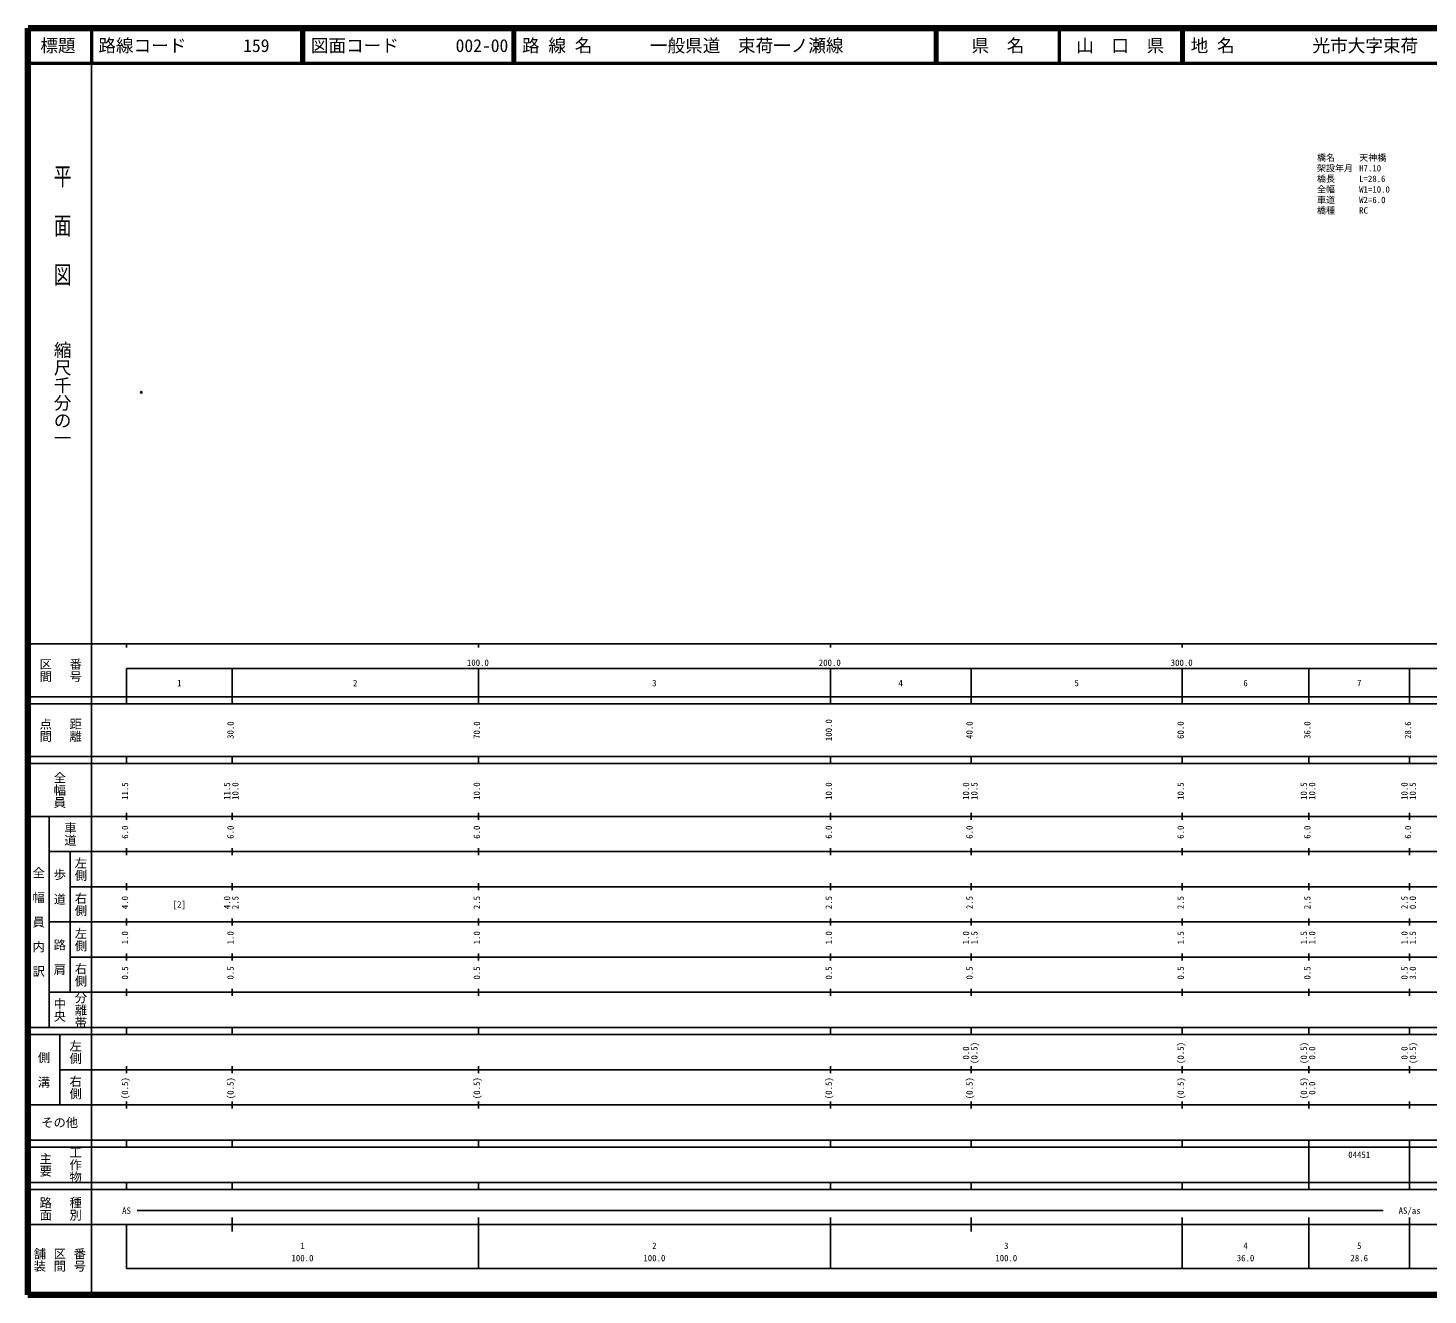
# Model space of a CAD drawing. Units: millimetres on the paper, with parts at other scales. Extents: x 40 to 680, y 20 to 380.
# Drawn here: x 40 to 437.8, y 20 to 380 of the extents above; entities that cross this region are included whole.
import ezdxf
from ezdxf.enums import TextEntityAlignment as Align

# ---------------------------------------------------------------- set-up
doc = ezdxf.new("R2010")
doc.units = ezdxf.units.MM
doc.header["$PDMODE"] = 32
doc.header["$PDSIZE"] = 0.5
for name, color, linetype in [('M-OTRS', 6, 'Continuous'), ('M-STR-HTXT', 7, 'Continuous'), ('M-TTL-TXT', 7, 'Continuous')]:
    doc.layers.add(name, color=color, linetype=linetype)
for name, color, linetype, lineweight in [('M-TTL', 2, 'Continuous', 140), ('M-TTL-BAND', 7, 'Continuous', 25), ('M-TTL-LINE', 7, 'Continuous', 50)]:
    doc.layers.add(name, color=color, linetype=linetype, lineweight=lineweight)
doc.styles.add('@ＭＳ ゴシック', font='')
doc.styles.add('ＭＳ ゴシック', font='')
doc.styles.get('@ＭＳ ゴシック').set_extended_font_data('@MS Gothic')
doc.styles.get('ＭＳ ゴシック').set_extended_font_data('MS Gothic')

msp = doc.modelspace()

# ---------------------------------------------------------------- linework, layer by layer
at = {"layer": 'M-OTRS'}
msp.add_point((72.212, 276.486), dxfattribs=at)
at = {"layer": 'M-TTL'}
for p, q in [((40, 380), (40, 20)), ((680, 380), (40, 380)), ((40, 20), (680, 20))]:
    msp.add_line(p, q, dxfattribs=at)
at = {"layer": 'M-TTL-BAND'}
for p, q in [((58, 370), (58, 20)), ((40, 205), (579, 205)), ((68, 205), (68, 204)), ((168, 205), (168, 204)), ((268, 205), (268, 204)), ((368, 205), (368, 204)), ((68, 198), (579, 198)), ((68, 198), (68, 188)), ((98, 188), (98, 198)), ((168, 188), (168, 198)), ((268, 188), (268, 198)), ((308, 188), (308, 198)), ((368, 188), (368, 198)), ((404, 188), (404, 198)), ((432.6, 188), (432.6, 198)), ((40, 190), (579, 190)), ((40, 188), (579, 188)), ((40, 173), (579, 173)), ((68, 171), (68, 173)), ((98, 171), (98, 173)), ((168, 171), (168, 173)), ((268, 171), (268, 173)), ((308, 171), (308, 173)), ((368, 171), (368, 173)), ((404, 171), (404, 173)), ((432.6, 171), (432.6, 173)), ((40, 171), (579, 171)), ((40, 156), (579, 156)), ((46, 96), (46, 156)), ((68, 155), (68, 157)), ((98, 155), (98, 157)), ((168, 155), (168, 157)), ((268, 155), (268, 157)), ((308, 155), (308, 157)), ((368, 155), (368, 157)), ((404, 155), (404, 157)), ((432.6, 155), (432.6, 157)), ((46, 146), (579, 146)), ((52, 146), (52, 106)), ((68, 145), (68, 147)), ((98, 145), (98, 147)), ((168, 145), (168, 147)), ((268, 145), (268, 147)), ((308, 145), (308, 147)), ((368, 145), (368, 147)), ((404, 145), (404, 147)), ((432.6, 145), (432.6, 147)), ((52, 136), (579, 136)), ((68, 135), (68, 137)), ((98, 135), (98, 137)), ((168, 135), (168, 137)), ((268, 135), (268, 137)), ((308, 135), (308, 137)), ((368, 135), (368, 137)), ((404, 135), (404, 137)), ((432.6, 135), (432.6, 137)), ((46, 126), (579, 126)), ((68, 125), (68, 127)), ((98, 125), (98, 127)), ((168, 125), (168, 127)), ((268, 125), (268, 127)), ((308, 125), (308, 127)), ((368, 125), (368, 127)), ((404, 125), (404, 127)), ((432.6, 125), (432.6, 127)), ((52, 116), (579, 116)), ((68, 115), (68, 117)), ((98, 115), (98, 117)), ((168, 115), (168, 117)), ((268, 115), (268, 117)), ((308, 115), (308, 117)), ((368, 115), (368, 117)), ((404, 115), (404, 117)), ((432.6, 115), (432.6, 117)), ((46, 106), (579, 106)), ((68, 105), (68, 107)), ((98, 105), (98, 107)), ((168, 105), (168, 107)), ((268, 105), (268, 107)), ((308, 105), (308, 107)), ((368, 105), (368, 107)), ((404, 105), (404, 107)), ((432.6, 105), (432.6, 107)), ((40, 96), (579, 96)), ((68, 94), (68, 96)), ((98, 94), (98, 96)), ((168, 94), (168, 96)), ((268, 94), (268, 96)), ((308, 94), (308, 96)), ((368, 94), (368, 96)), ((404, 94), (404, 96)), ((432.6, 94), (432.6, 96)), ((40, 94), (579, 94)), ((49, 94), (49, 74)), ((49, 84), (579, 84)), ((68, 83), (68, 85)), ((98, 83), (98, 85)), ((168, 83), (168, 85)), ((268, 83), (268, 85)), ((308, 83), (308, 85)), ((368, 83), (368, 85)), ((404, 83), (404, 85)), ((432.6, 83), (432.6, 85)), ((40, 74), (579, 74)), ((68, 73), (68, 75)), ((98, 73), (98, 75)), ((168, 73), (168, 75)), ((268, 73), (268, 75)), ((308, 73), (308, 75)), ((368, 73), (368, 75)), ((404, 73), (404, 75)), ((432.6, 73), (432.6, 75)), ((40, 64), (579, 64)), ((68, 62), (68, 64)), ((98, 62), (98, 64)), ((168, 62), (168, 64)), ((268, 62), (268, 64)), ((308, 62), (308, 64)), ((368, 62), (368, 64)), ((404, 62), (404, 64)), ((432.6, 62), (432.6, 64)), ((40, 62), (579, 62)), ((404, 52), (404, 62)), ((432.6, 52), (432.6, 62)), ((40, 52), (579, 52)), ((68, 50), (68, 52)), ((98, 50), (98, 52)), ((168, 50), (168, 52)), ((268, 50), (268, 52)), ((308, 50), (308, 52)), ((368, 50), (368, 52)), ((404, 50), (404, 52)), ((432.6, 50), (432.6, 52)), ((40, 50), (579, 50)), ((71, 44), (425.1, 44)), ((40, 40), (579, 40)), ((68, 40), (68, 27.5)), ((98, 38), (98, 42)), ((168, 27.5), (168, 42)), ((268, 27.5), (268, 42)), ((308, 38), (308, 42)), ((368, 27.5), (368, 42)), ((404, 27.5), (404, 42)), ((432.6, 27.5), (432.6, 42)), ((68, 27.5), (579, 27.5))]:
    msp.add_line(p, q, dxfattribs=at)
at = {"layer": 'M-TTL-LINE'}
for p, q in [((58, 380), (58, 370)), ((117.75, 380), (117.75, 370)), ((118.25, 380), (118.25, 370)), ((177.75, 380), (177.75, 370)), ((178.25, 380), (178.25, 370)), ((297.75, 380), (297.75, 370)), ((298.25, 380), (298.25, 370)), ((333, 380), (333, 370)), ((367.75, 380), (367.75, 370)), ((368.25, 380), (368.25, 370)), ((40, 370), (680, 370))]:
    msp.add_line(p, q, dxfattribs=at)

# ---------------------------------------------------------------- texts
at = {"layer": 'M-STR-HTXT', "style": 'ＭＳ ゴシック'}
for s, p in [('橋名', (406.281, 341.688)), ('天神橋', (418.281, 341.688)), ('橋長', (406.281, 335.688)), ('架設年月', (406.281, 338.688)), ('H7.10', (418.281, 338.688)), ('全幅', (406.281, 332.688)), ('W1=10.0', (418.281, 332.688)), ('L=28.6', (418.281, 335.688)), ('車道', (406.281, 329.688)), ('W2=6.0', (418.281, 329.688)), ('橋種', (406.281, 326.688)), ('RC', (418.281, 326.688))]:
    msp.add_text(s, height=1.833, dxfattribs=at).set_placement(p, align=Align.BOTTOM_LEFT)
at = {"layer": 'M-TTL-BAND', "style": '@ＭＳ ゴシック', "width": 1.4}
msp.add_text('平  面  図', height=3.666, rotation=270, dxfattribs=at).set_placement((49.777, 306.475), align=Align.MIDDLE_RIGHT)
at = {"layer": 'M-TTL-BAND', "style": '@ＭＳ ゴシック'}
msp.add_text('縮尺千分の一', height=3.666, rotation=270, dxfattribs=at).set_placement((49.777, 261.03), align=Align.MIDDLE_RIGHT)
for s, p in [('区間', (45, 197.5)), ('番号', (53.5, 197.5)), ('点間', (45, 180.5)), ('距離', (53.5, 180.5)), ('全幅員', (49, 163.5)), ('車道', (52, 151)), ('左側', (55, 141)), ('全\u3000幅\u3000員\u3000内\u3000訳', (43, 126)), ('歩\u3000道', (49, 136)), ('右側', (55, 131)), ('左側', (55, 121)), ('路\u3000肩', (49, 116)), ('右側', (55, 111)), ('中央', (49, 101)), ('分離帯', (55, 101)), ('左側', (53.5, 89)), ('側\u3000溝', (44.5, 84)), ('右側', (53.5, 79)), ('主要', (45, 57)), ('工作物', (53.5, 57)), ('路面', (45, 44.5)), ('種別', (53.5, 44.5)), ('舗装', (43.333, 30)), ('区間', (49, 30)), ('番号', (54.667, 30))]:
    msp.add_text(s, height=2.566, rotation=270, dxfattribs=at).set_placement(p, align=Align.MIDDLE_CENTER)
at = {"layer": 'M-TTL-BAND', "style": 'ＭＳ ゴシック'}
for s, p in [('100.0', (167.844, 198.195)), ('200.0', (267.844, 198.195)), ('300.0', (367.844, 198.195)), ('1', (83, 192.405)), ('2', (133, 192.405)), ('3', (218, 192.405)), ('4', (288, 192.405)), ('5', (338, 192.405)), ('6', (386, 192.405)), ('7', (418.3, 192.405)), ('[2]', (83, 129.5)), ('AS', (68, 42.5)), ('AS/as', (432.6, 42.5)), ('1', (118, 32.523)), ('2', (218, 32.523)), ('3', (318, 32.523)), ('4', (386, 32.523)), ('5', (418.3, 32.523)), ('100.0', (118, 29.033)), ('100.0', (218, 29.033)), ('100.0', (318, 29.033)), ('36.0', (386, 29.033)), ('28.6', (418.3, 29.033))]:
    msp.add_text(s, height=1.833, dxfattribs=at).set_placement(p, align=Align.BOTTOM_CENTER)
for s, p in [('100.0', (269, 180.5)), ('30.0', (99, 180.5)), ('70.0', (169, 180.5)), ('40.0', (309, 180.5)), ('60.0', (369, 180.5)), ('36.0', (405, 180.5)), ('28.6', (433.6, 180.5)), ('11.5', (69, 163.174)), ('11.5', (98, 163.174)), ('10.0', (100.37, 163.174)), ('10.0', (169, 163.174)), ('10.0', (269, 163.174)), ('10.0', (308, 163.174)), ('10.5', (310.37, 163.174)), ('10.5', (369, 163.174)), ('10.5', (404, 163.174)), ('10.0', (406.37, 163.174)), ('10.0', (432.6, 163.174)), ('10.5', (434.97, 163.174)), ('6.0', (69, 151.5)), ('6.0', (99, 151.5)), ('6.0', (169, 151.5)), ('6.0', (269, 151.5)), ('6.0', (309, 151.5)), ('6.0', (369, 151.5)), ('6.0', (405, 151.5)), ('6.0', (433.6, 151.5)), ('4.0', (69, 131.5)), ('4.0', (98, 131.5)), ('2.5', (100.37, 131.5)), ('2.5', (169, 131.5)), ('2.5', (269, 131.5)), ('2.5', (309, 131.5)), ('2.5', (369, 131.5)), ('2.5', (405, 131.5)), ('2.5', (432.6, 131.5)), ('0.0', (434.97, 131.5)), ('1.0', (69, 121.5)), ('1.0', (99, 121.5)), ('1.0', (169, 121.5)), ('1.0', (269, 121.5)), ('1.0', (308, 121.5)), ('1.5', (310.37, 121.5)), ('1.5', (369, 121.5)), ('1.5', (404, 121.5)), ('1.0', (406.37, 121.5)), ('1.0', (432.6, 121.5)), ('1.5', (434.97, 121.5)), ('0.5', (69, 111.5)), ('0.5', (99, 111.5)), ('0.5', (169, 111.5)), ('0.5', (269, 111.5)), ('0.5', (309, 111.5)), ('0.5', (369, 111.5)), ('0.5', (405, 111.5)), ('0.5', (432.6, 111.5)), ('3.0', (434.97, 111.5)), ('(0.5)', (310.37, 88.764)), ('(0.5)', (369, 88.764)), ('(0.5)', (404, 88.764)), ('(0.5)', (434.97, 88.764)), ('0.0', (308, 88.764)), ('0.0', (406.37, 88.764)), ('0.0', (432.6, 88.764)), ('(0.5)', (69, 78.764)), ('(0.5)', (99, 78.764)), ('(0.5)', (169, 78.764)), ('(0.5)', (269, 78.764)), ('(0.5)', (309, 78.764)), ('(0.5)', (369, 78.764)), ('(0.5)', (404, 78.764)), ('0.0', (406.37, 78.764))]:
    msp.add_text(s, height=1.833, rotation=90, dxfattribs=at).set_placement(p, align=Align.BOTTOM_CENTER)
msp.add_text('その他', height=2.566, dxfattribs=at).set_placement((49, 69), align=Align.MIDDLE_CENTER)
msp.add_text('04451', height=1.833, dxfattribs=at).set_placement((415.175, 58.405), align=Align.BOTTOM_LEFT)
at = {"layer": 'M-TTL-TXT', "style": 'ＭＳ ゴシック'}
for s, p in [('標題', (48.5, 375)), ('県\u3000名', (315.625, 375)), ('山\u3000口\u3000県', (350.375, 375))]:
    msp.add_text(s, height=3.666, dxfattribs=at).set_placement(p, align=Align.MIDDLE_CENTER)
for s, p in [('路線コード', (60, 375)), ('159', (101.142, 375)), ('図面コード', (120.38, 375)), ('002-00', (161.521, 375)), ('路 線 名', (180.38, 375)), ('一般県道\u3000束荷一ノ瀬線', (216.734, 375)), ('地 名', (370.38, 375)), ('光市大字束荷', (405.024, 375))]:
    msp.add_text(s, height=3.666, dxfattribs=at).set_placement(p, align=Align.MIDDLE_LEFT)

doc.saveas('drawing.dxf')
